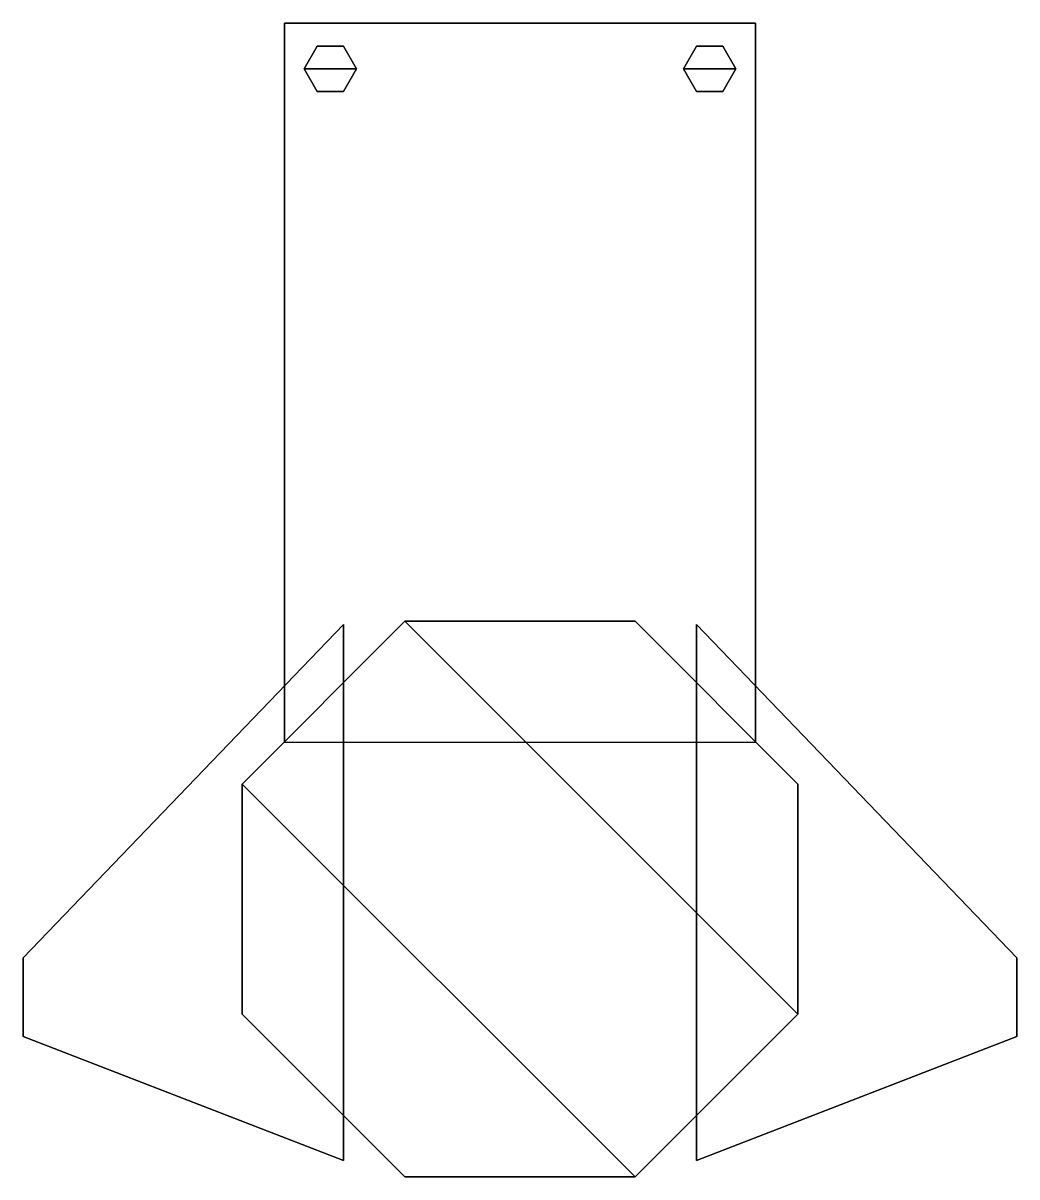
# Model space of a CAD drawing. Extents: x -0.76 to 0.76, y -0.34 to 1.42.
import ezdxf

# ---------------------------------------------------------------- set-up
doc = ezdxf.new("R2010")
doc.units = 0
doc.layers.get('0').update_dxf_attribs({"linetype": 'CONTINUOUS'})

msp = doc.modelspace()

# ---------------------------------------------------------------- linework, layer by layer
for points in [[(-0.36, 1.42, 0.41), (-0.36, 0.32, 0.41), (-0.36, 0.32, 0.77), (-0.36, 1.42, 0.77)], [(-0.36, 0.32, 0.77), (0.36, 0.32, 0.77), (0.36, 1.42, 0.77), (-0.36, 1.42, 0.77)], [(-0.36, 1.42, 0.77), (0.36, 1.42, 0.77), (0.36, 1.42, 0.41), (-0.36, 1.42, 0.41)], [(0.36, 1.42, 0.77), (0.36, 0.32, 0.77), (0.36, 0.32, 0.41), (0.36, 1.42, 0.41)], [(-0.31, 1.3846, 0.77), (-0.33, 1.35, 0.77), (-0.33, 1.35, 1.16), (-0.31, 1.3846, 1.16)], [(-0.33, 1.35, 1.16), (-0.25, 1.35, 1.16), (-0.27, 1.3846, 1.16), (-0.31, 1.3846, 1.16)], [(-0.27, 1.3846, 0.77), (-0.31, 1.3846, 0.77), (-0.31, 1.3846, 1.16), (-0.27, 1.3846, 1.16)], [(-0.25, 1.35, 0.77), (-0.27, 1.3846, 0.77), (-0.27, 1.3846, 1.16), (-0.25, 1.35, 1.16)], [(0.27, 1.3846, 0.77), (0.25, 1.35, 0.77), (0.25, 1.35, 1.16), (0.27, 1.3846, 1.16)], [(0.25, 1.35, 1.16), (0.33, 1.35, 1.16), (0.31, 1.3846, 1.16), (0.27, 1.3846, 1.16)], [(0.31, 1.3846, 0.77), (0.27, 1.3846, 0.77), (0.27, 1.3846, 1.16), (0.31, 1.3846, 1.16)], [(0.33, 1.35, 0.77), (0.31, 1.3846, 0.77), (0.31, 1.3846, 1.16), (0.33, 1.35, 1.16)], [(-0.33, 1.35, 0.77), (-0.31, 1.3154, 0.77), (-0.31, 1.3154, 1.16), (-0.33, 1.35, 1.16)], [(-0.31, 1.3154, 1.16), (-0.27, 1.3154, 1.16), (-0.25, 1.35, 1.16), (-0.33, 1.35, 1.16)], [(-0.27, 1.3154, 0.77), (-0.25, 1.35, 0.77), (-0.25, 1.35, 1.16), (-0.27, 1.3154, 1.16)], [(0.25, 1.35, 0.77), (0.27, 1.3154, 0.77), (0.27, 1.3154, 1.16), (0.25, 1.35, 1.16)], [(0.27, 1.3154, 1.16), (0.31, 1.3154, 1.16), (0.33, 1.35, 1.16), (0.25, 1.35, 1.16)], [(0.31, 1.3154, 0.77), (0.33, 1.35, 0.77), (0.33, 1.35, 1.16), (0.31, 1.3154, 1.16)], [(-0.31, 1.3154, 0.77), (-0.27, 1.3154, 0.77), (-0.27, 1.3154, 1.16), (-0.31, 1.3154, 1.16)], [(0.27, 1.3154, 0.77), (0.31, 1.3154, 0.77), (0.31, 1.3154, 1.16), (0.27, 1.3154, 1.16)], [(-0.27, 0.5, 0.49), (-0.27, 0.5, 0.41), (-0.76, -0.01, 0.41), (-0.76, -0.01, 0.49)], [(-0.27, 0.5, 0.41), (-0.27, -0.32, 0.41), (-0.76, -0.13, 0.41), (-0.76, -0.01, 0.41)], [(-0.76, -0.01, 0.49), (-0.76, -0.13, 0.49), (-0.27, -0.32, 0.49), (-0.27, 0.5, 0.49)], [(-0.76, -0.01, 0.99), (-0.76, -0.13, 0.99), (-0.27, -0.32, 0.99), (-0.27, 0.5, 0.99)], [(-0.27, 0.5, 0.99), (-0.27, 0.5, 0.91), (-0.76, -0.01, 0.91), (-0.76, -0.01, 0.99)], [(-0.27, 0.5, 0.91), (-0.27, -0.32, 0.91), (-0.76, -0.13, 0.91), (-0.76, -0.01, 0.91)], [(-0.176, 0.505, 0.41), (-0.425, 0.256, 0.41), (-0.425, 0.256, 1.08), (-0.176, 0.505, 1.08)], [(-0.425, 0.256, 1.08), (0.176, -0.345, 1.08), (0.425, -0.096, 1.08), (-0.176, 0.505, 1.08)], [(-0.176, 0.505, 0.41), (0.425, -0.096, 0.41), (0.176, -0.345, 0.41), (-0.425, 0.256, 0.41)], [(-0.27, -0.32, 0.49), (-0.27, -0.32, 0.41), (-0.27, 0.5, 0.41), (-0.27, 0.5, 0.49)], [(-0.27, -0.32, 0.99), (-0.27, -0.32, 0.91), (-0.27, 0.5, 0.91), (-0.27, 0.5, 0.99)], [(0.176, 0.505, 0.41), (-0.176, 0.505, 0.41), (-0.176, 0.505, 1.08), (0.176, 0.505, 1.08)], [(-0.176, 0.505, 1.08), (0.425, -0.096, 1.08), (0.425, 0.256, 1.08), (0.176, 0.505, 1.08)], [(0.176, 0.505, 0.41), (0.425, 0.256, 0.41), (0.425, -0.096, 0.41), (-0.176, 0.505, 0.41)], [(0.425, 0.256, 0.41), (0.176, 0.505, 0.41), (0.176, 0.505, 1.08), (0.425, 0.256, 1.08)], [(0.27, 0.5, 0.41), (0.27, -0.32, 0.41), (0.27, -0.32, 0.49), (0.27, 0.5, 0.49)], [(0.27, 0.5, 0.49), (0.27, -0.32, 0.49), (0.76, -0.13, 0.49), (0.76, -0.01, 0.49)], [(0.76, -0.01, 0.49), (0.76, -0.01, 0.41), (0.27, 0.5, 0.41), (0.27, 0.5, 0.49)], [(0.76, -0.01, 0.41), (0.76, -0.13, 0.41), (0.27, -0.32, 0.41), (0.27, 0.5, 0.41)], [(0.27, 0.5, 0.99), (0.27, -0.32, 0.99), (0.76, -0.13, 0.99), (0.76, -0.01, 0.99)], [(0.76, -0.01, 0.99), (0.76, -0.01, 0.91), (0.27, 0.5, 0.91), (0.27, 0.5, 0.99)], [(0.27, 0.5, 0.91), (0.27, -0.32, 0.91), (0.27, -0.32, 0.99), (0.27, 0.5, 0.99)], [(0.76, -0.01, 0.91), (0.76, -0.13, 0.91), (0.27, -0.32, 0.91), (0.27, 0.5, 0.91)], [(-0.425, 0.256, 0.41), (-0.425, -0.096, 0.41), (-0.425, -0.096, 1.08), (-0.425, 0.256, 1.08)], [(-0.425, -0.096, 1.08), (-0.176, -0.345, 1.08), (0.176, -0.345, 1.08), (-0.425, 0.256, 1.08)], [(-0.425, 0.256, 0.41), (0.176, -0.345, 0.41), (-0.176, -0.345, 0.41), (-0.425, -0.096, 0.41)], [(0.425, -0.096, 0.41), (0.425, 0.256, 0.41), (0.425, 0.256, 1.08), (0.425, -0.096, 1.08)], [(-0.76, -0.01, 0.41), (-0.76, -0.13, 0.41), (-0.76, -0.13, 0.49), (-0.76, -0.01, 0.49)], [(-0.76, -0.01, 0.91), (-0.76, -0.13, 0.91), (-0.76, -0.13, 0.99), (-0.76, -0.01, 0.99)], [(0.76, -0.13, 0.49), (0.76, -0.13, 0.41), (0.76, -0.01, 0.41), (0.76, -0.01, 0.49)], [(0.76, -0.13, 0.99), (0.76, -0.13, 0.91), (0.76, -0.01, 0.91), (0.76, -0.01, 0.99)], [(-0.425, -0.096, 0.41), (-0.176, -0.345, 0.41), (-0.176, -0.345, 1.08), (-0.425, -0.096, 1.08)], [(0.176, -0.345, 0.41), (0.425, -0.096, 0.41), (0.425, -0.096, 1.08), (0.176, -0.345, 1.08)], [(-0.76, -0.13, 0.49), (-0.76, -0.13, 0.41), (-0.27, -0.32, 0.41), (-0.27, -0.32, 0.49)], [(-0.76, -0.13, 0.99), (-0.76, -0.13, 0.91), (-0.27, -0.32, 0.91), (-0.27, -0.32, 0.99)], [(0.27, -0.32, 0.49), (0.27, -0.32, 0.41), (0.76, -0.13, 0.41), (0.76, -0.13, 0.49)], [(0.27, -0.32, 0.99), (0.27, -0.32, 0.91), (0.76, -0.13, 0.91), (0.76, -0.13, 0.99)], [(-0.176, -0.345, 0.41), (0.176, -0.345, 0.41), (0.176, -0.345, 1.08), (-0.176, -0.345, 1.08)]]:
    msp.add_3dface(points)

doc.saveas('drawing.dxf')
